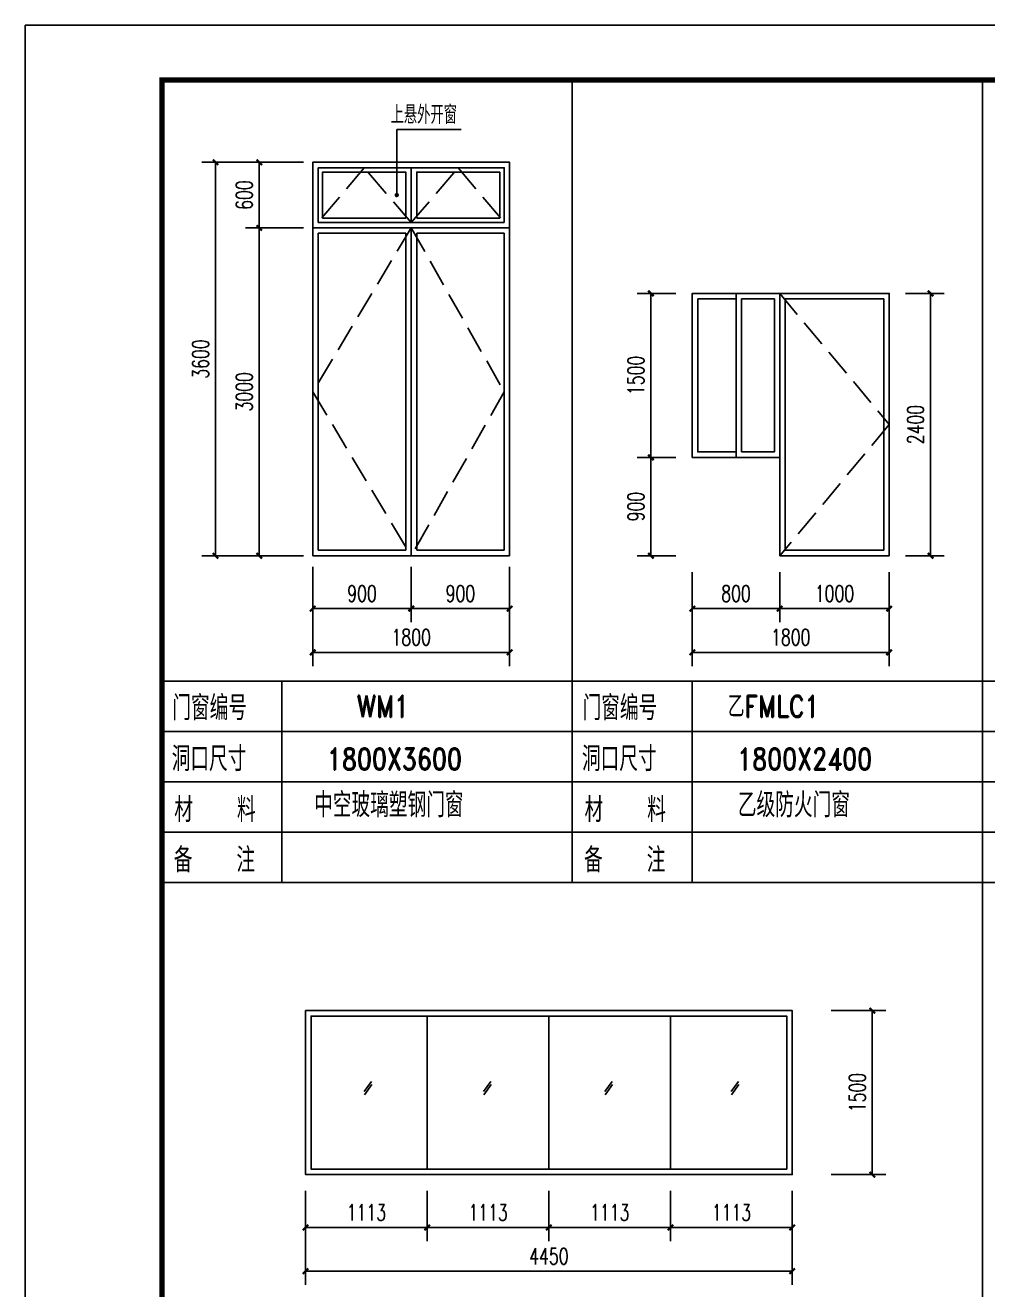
# Model space of a CAD drawing. Extents: x 63793 to 231107, y 20849 to 337643.
# Drawn here: x 139055 to 147854, y 30279 to 41849 of the extents above; entities that cross this region are included whole.
import ezdxf
from ezdxf.enums import TextEntityAlignment as Align

# ---------------------------------------------------------------- set-up
doc = ezdxf.new("R2010")
doc.units = 0
doc.header["$LTSCALE"] = 1000
doc.header["$MEASUREMENT"] = 0
doc.linetypes.add('DASH', pattern=[0.35, 0.25, -0.1])
for name, color, linetype in [('A-TEXT', 7, 'Continuous'), ('DIM_LEAD', 3, 'Continuous'), ('PUB_DIM', 3, 'Continuous'), ('PUB_TEXT', 7, 'Continuous'), ('PUB_TITLE', 4, 'Continuous'), ('SPACE_HATCH', 8, 'Continuous'), ('TEXT', 7, 'Continuous'), ('WALL', 2, 'Continuous'), ('WINDOW', 4, 'Continuous'), ('新块$0$WINDOW', 4, 'Continuous'), ('网格', 144, 'Continuous')]:
    doc.layers.add(name, color=color, linetype=linetype)
doc.styles.add('_TCH_DIM', font='SIMPLEX', dxfattribs={"bigfont": 'GBCBIG'})
doc.styles.add('_TCH_DIM_T3', font='SIMPLEX', dxfattribs={"width": 0.705882, "bigfont": 'GBCBIG'})
doc.styles.add('HZXY', font='ROMAND1', dxfattribs={"width": 0.8, "bigfont": 'HZXY'})
doc.styles.add('XY', font='romans.shx', dxfattribs={"height": 3, "bigfont": 'hzxy.shx'})
doc.dimstyles.new('_TCH_ARCH&&50', dxfattribs={"dimtxt": 148.75, "dimasz": 50, "dimexe": 125, "dimexo": 150, "dimgap": 63.125, "dimtad": 1, "dimdec": 0, "dimzin": 0, "dimdsep": 46, "dimtxsty": '_TCH_DIM_T3', "dimblk": 'ARCHTICK', "dimcen": 0.09, "dimclrt": 7, "dimazin": 2, "dimtfac": 1, "dimtdec": 0, "dimtix": 1, "dimtmove": 2, "dimatfit": 3, "dimfxl": 0, "dimtolj": 1, "dimtzin": 0, "dimarcsym": 0})

# ---------------------------------------------------------------- blocks, each defined once
blk = doc.blocks.new('_ArchTick')
at = {"color": 0, "linetype": 'ByBlock', "const_width": 0.4}
blk.add_lwpolyline([(-0.5, -0.5), (0.5, 0.5)], dxfattribs=at)
blk = doc.blocks.new('*D540')
at = {"layer": 'Defpoints', "color": 0, "transparency": 16777216}
for p in [(141617, 31333), (146067, 31333), (146067, 30449)]:
    blk.add_point(p, dxfattribs=at)
at = {"layer": 'PUB_DIM', "color": 0, "lineweight": -2, "transparency": 16777216}
for p, q in [((141617, 31183), (141617, 30324)), ((146067, 31183), (146067, 30324)), ((141617, 30449), (146067, 30449))]:
    blk.add_line(p, q, dxfattribs=at)
at = {"layer": 'PUB_DIM', "color": 0, "lineweight": -2, "transparency": 16777216, "xscale": 50, "yscale": 50, "zscale": 50, "rotation": 180}
blk.add_blockref('_ArchTick', (141617, 30449), dxfattribs=at)
at = {"layer": 'PUB_DIM', "color": 0, "lineweight": -2, "transparency": 16777216, "xscale": 50, "yscale": 50, "zscale": 50}
blk.add_blockref('_ArchTick', (146067, 30449), dxfattribs=at)
at = {"layer": 'PUB_DIM', "color": 7, "transparency": 16777216, "insert": (143842, 30586), "char_height": 148.8, "attachment_point": 5, "style": '_TCH_DIM_T3'}
blk.add_mtext('\\A1;4450', dxfattribs=at)
blk = doc.blocks.new('*D541')
at = {"layer": 'Defpoints', "color": 0, "transparency": 16777216}
for p in [(144954, 31333), (146067, 31333), (146067, 30849)]:
    blk.add_point(p, dxfattribs=at)
at = {"layer": 'PUB_DIM', "color": 0, "lineweight": -2, "transparency": 16777216}
for p, q in [((144954, 31183), (144954, 30724)), ((146067, 31183), (146067, 30724)), ((144954, 30849), (146067, 30849))]:
    blk.add_line(p, q, dxfattribs=at)
at = {"layer": 'PUB_DIM', "color": 0, "lineweight": -2, "transparency": 16777216, "xscale": 50, "yscale": 50, "zscale": 50, "rotation": 180}
blk.add_blockref('_ArchTick', (144954, 30849), dxfattribs=at)
at = {"layer": 'PUB_DIM', "color": 0, "lineweight": -2, "transparency": 16777216, "xscale": 50, "yscale": 50, "zscale": 50}
blk.add_blockref('_ArchTick', (146067, 30849), dxfattribs=at)
at = {"layer": 'PUB_DIM', "color": 7, "transparency": 16777216, "insert": (145511, 30986), "char_height": 148.8, "attachment_point": 5, "style": '_TCH_DIM_T3'}
blk.add_mtext('\\A1;1113', dxfattribs=at)
blk = doc.blocks.new('*D542')
at = {"layer": 'Defpoints', "color": 0, "transparency": 16777216}
for p in [(143842, 31333), (144954, 31333), (144954, 30849)]:
    blk.add_point(p, dxfattribs=at)
at = {"layer": 'PUB_DIM', "color": 0, "lineweight": -2, "transparency": 16777216}
for p, q in [((143842, 31183), (143842, 30724)), ((144954, 31183), (144954, 30724)), ((143842, 30849), (144954, 30849))]:
    blk.add_line(p, q, dxfattribs=at)
at = {"layer": 'PUB_DIM', "color": 0, "lineweight": -2, "transparency": 16777216, "xscale": 50, "yscale": 50, "zscale": 50, "rotation": 180}
blk.add_blockref('_ArchTick', (143842, 30849), dxfattribs=at)
at = {"layer": 'PUB_DIM', "color": 0, "lineweight": -2, "transparency": 16777216, "xscale": 50, "yscale": 50, "zscale": 50}
blk.add_blockref('_ArchTick', (144954, 30849), dxfattribs=at)
at = {"layer": 'PUB_DIM', "color": 7, "transparency": 16777216, "insert": (144398, 30986), "char_height": 148.8, "attachment_point": 5, "style": '_TCH_DIM_T3'}
blk.add_mtext('\\A1;1113', dxfattribs=at)
blk = doc.blocks.new('*D543')
at = {"layer": 'Defpoints', "color": 0, "transparency": 16777216}
for p in [(142729, 31333), (143842, 31333), (143842, 30849)]:
    blk.add_point(p, dxfattribs=at)
at = {"layer": 'PUB_DIM', "color": 0, "lineweight": -2, "transparency": 16777216}
for p, q in [((142729, 31183), (142729, 30724)), ((143842, 31183), (143842, 30724)), ((142729, 30849), (143842, 30849))]:
    blk.add_line(p, q, dxfattribs=at)
at = {"layer": 'PUB_DIM', "color": 0, "lineweight": -2, "transparency": 16777216, "xscale": 50, "yscale": 50, "zscale": 50, "rotation": 180}
blk.add_blockref('_ArchTick', (142729, 30849), dxfattribs=at)
at = {"layer": 'PUB_DIM', "color": 0, "lineweight": -2, "transparency": 16777216, "xscale": 50, "yscale": 50, "zscale": 50}
blk.add_blockref('_ArchTick', (143842, 30849), dxfattribs=at)
at = {"layer": 'PUB_DIM', "color": 7, "transparency": 16777216, "insert": (143286, 30986), "char_height": 148.8, "attachment_point": 5, "style": '_TCH_DIM_T3'}
blk.add_mtext('\\A1;1113', dxfattribs=at)
blk = doc.blocks.new('*D544')
at = {"layer": 'Defpoints', "color": 0, "transparency": 16777216}
for p in [(141617, 31333), (142729, 31333), (142729, 30849)]:
    blk.add_point(p, dxfattribs=at)
at = {"layer": 'PUB_DIM', "color": 0, "lineweight": -2, "transparency": 16777216}
for p, q in [((141617, 31183), (141617, 30724)), ((142729, 31183), (142729, 30724)), ((141617, 30849), (142729, 30849))]:
    blk.add_line(p, q, dxfattribs=at)
at = {"layer": 'PUB_DIM', "color": 0, "lineweight": -2, "transparency": 16777216, "xscale": 50, "yscale": 50, "zscale": 50, "rotation": 180}
blk.add_blockref('_ArchTick', (141617, 30849), dxfattribs=at)
at = {"layer": 'PUB_DIM', "color": 0, "lineweight": -2, "transparency": 16777216, "xscale": 50, "yscale": 50, "zscale": 50}
blk.add_blockref('_ArchTick', (142729, 30849), dxfattribs=at)
at = {"layer": 'PUB_DIM', "color": 7, "transparency": 16777216, "insert": (142173, 30986), "char_height": 148.8, "attachment_point": 5, "style": '_TCH_DIM_T3'}
blk.add_mtext('\\A1;1113', dxfattribs=at)
blk = doc.blocks.new('*D545')
at = {"layer": 'Defpoints', "color": 0, "transparency": 16777216}
for p in [(146274, 32833), (146799, 32833), (146274, 31333)]:
    blk.add_point(p, dxfattribs=at)
at = {"layer": 'PUB_DIM', "color": 0, "lineweight": -2, "transparency": 16777216}
for p, q in [((146424, 32833), (146924, 32833)), ((146799, 31333), (146799, 32833)), ((146424, 31333), (146924, 31333))]:
    blk.add_line(p, q, dxfattribs=at)
at = {"layer": 'PUB_DIM', "color": 0, "lineweight": -2, "transparency": 16777216, "xscale": 50, "yscale": 50, "zscale": 50}
for p, rotation in [((146799, 32833), 90), ((146799, 31333), 270)]:
    blk.add_blockref('_ArchTick', p, dxfattribs=dict(at, rotation=rotation))
at = {"layer": 'PUB_DIM', "color": 7, "transparency": 16777216, "insert": (146662, 32083), "char_height": 148.8, "attachment_point": 5, "rotation": 90, "style": '_TCH_DIM_T3'}
blk.add_mtext('\\A1;1500', dxfattribs=at)
blk = doc.blocks.new('*D579')
at = {"layer": 'Defpoints', "color": 0, "transparency": 16777216}
for p in [(144775, 37895), (145153, 37895), (145153, 36995)]:
    blk.add_point(p, dxfattribs=at)
at = {"layer": 'PUB_DIM', "color": 0, "lineweight": -2, "transparency": 16777216}
for p, q in [((145003, 37895), (144650, 37895)), ((144775, 36995), (144775, 37895)), ((145003, 36995), (144650, 36995))]:
    blk.add_line(p, q, dxfattribs=at)
at = {"layer": 'PUB_DIM', "color": 0, "lineweight": -2, "transparency": 16777216, "xscale": 50, "yscale": 50, "zscale": 50}
for p, rotation in [((144775, 37895), 90), ((144775, 36995), 270)]:
    blk.add_blockref('_ArchTick', p, dxfattribs=dict(at, rotation=rotation))
at = {"layer": 'PUB_DIM', "color": 7, "transparency": 16777216, "insert": (144638, 37445), "char_height": 148.8, "attachment_point": 5, "rotation": 90, "style": '_TCH_DIM_T3'}
blk.add_mtext('\\A1;900', dxfattribs=at)
blk = doc.blocks.new('*D580')
at = {"layer": 'Defpoints', "color": 0, "transparency": 16777216}
for p in [(144775, 39395), (145153, 39395), (145153, 37895)]:
    blk.add_point(p, dxfattribs=at)
at = {"layer": 'PUB_DIM', "color": 0, "lineweight": -2, "transparency": 16777216}
for p, q in [((145003, 39395), (144650, 39395)), ((144775, 37895), (144775, 39395)), ((145003, 37895), (144650, 37895))]:
    blk.add_line(p, q, dxfattribs=at)
at = {"layer": 'PUB_DIM', "color": 0, "lineweight": -2, "transparency": 16777216, "xscale": 50, "yscale": 50, "zscale": 50}
for p, rotation in [((144775, 39395), 90), ((144775, 37895), 270)]:
    blk.add_blockref('_ArchTick', p, dxfattribs=dict(at, rotation=rotation))
at = {"layer": 'PUB_DIM', "color": 7, "transparency": 16777216, "insert": (144638, 38645), "char_height": 148.8, "attachment_point": 5, "rotation": 90, "style": '_TCH_DIM_T3'}
blk.add_mtext('\\A1;1500', dxfattribs=at)
blk = doc.blocks.new('*D581')
at = {"layer": 'Defpoints', "color": 0, "transparency": 16777216}
for p in [(146953, 39395), (147332, 39395), (146953, 36995)]:
    blk.add_point(p, dxfattribs=at)
at = {"layer": 'PUB_DIM', "color": 0, "lineweight": -2, "transparency": 16777216}
for p, q in [((147103, 39395), (147457, 39395)), ((147332, 36995), (147332, 39395)), ((147103, 36995), (147457, 36995))]:
    blk.add_line(p, q, dxfattribs=at)
at = {"layer": 'PUB_DIM', "color": 0, "lineweight": -2, "transparency": 16777216, "xscale": 50, "yscale": 50, "zscale": 50}
for p, rotation in [((147332, 39395), 90), ((147332, 36995), 270)]:
    blk.add_blockref('_ArchTick', p, dxfattribs=dict(at, rotation=rotation))
at = {"layer": 'PUB_DIM', "color": 7, "transparency": 16777216, "insert": (147194, 38195), "char_height": 148.8, "attachment_point": 5, "rotation": 90, "style": '_TCH_DIM_T3'}
blk.add_mtext('\\A1;2400', dxfattribs=at)
blk = doc.blocks.new('*D582')
at = {"layer": 'Defpoints', "color": 0, "transparency": 16777216}
for p in [(145153, 36845), (146953, 36845), (146953, 36111)]:
    blk.add_point(p, dxfattribs=at)
at = {"layer": 'PUB_DIM', "color": 0, "lineweight": -2, "transparency": 16777216}
for p, q in [((145153, 36695), (145153, 35986)), ((146953, 36695), (146953, 35986)), ((145153, 36111), (146953, 36111))]:
    blk.add_line(p, q, dxfattribs=at)
at = {"layer": 'PUB_DIM', "color": 0, "lineweight": -2, "transparency": 16777216, "xscale": 50, "yscale": 50, "zscale": 50, "rotation": 180}
blk.add_blockref('_ArchTick', (145153, 36111), dxfattribs=at)
at = {"layer": 'PUB_DIM', "color": 0, "lineweight": -2, "transparency": 16777216, "xscale": 50, "yscale": 50, "zscale": 50}
blk.add_blockref('_ArchTick', (146953, 36111), dxfattribs=at)
at = {"layer": 'PUB_DIM', "color": 7, "transparency": 16777216, "insert": (146053, 36249), "char_height": 148.8, "attachment_point": 5, "style": '_TCH_DIM_T3'}
blk.add_mtext('\\A1;1800', dxfattribs=at)
blk = doc.blocks.new('*D583')
at = {"layer": 'Defpoints', "color": 0, "transparency": 16777216}
for p in [(145953, 36995), (146953, 36995), (146953, 36511)]:
    blk.add_point(p, dxfattribs=at)
at = {"layer": 'PUB_DIM', "color": 0, "lineweight": -2, "transparency": 16777216}
for p, q in [((145953, 36845), (145953, 36386)), ((146953, 36845), (146953, 36386)), ((145953, 36511), (146953, 36511))]:
    blk.add_line(p, q, dxfattribs=at)
at = {"layer": 'PUB_DIM', "color": 0, "lineweight": -2, "transparency": 16777216, "xscale": 50, "yscale": 50, "zscale": 50, "rotation": 180}
blk.add_blockref('_ArchTick', (145953, 36511), dxfattribs=at)
at = {"layer": 'PUB_DIM', "color": 0, "lineweight": -2, "transparency": 16777216, "xscale": 50, "yscale": 50, "zscale": 50}
blk.add_blockref('_ArchTick', (146953, 36511), dxfattribs=at)
at = {"layer": 'PUB_DIM', "color": 7, "transparency": 16777216, "insert": (146453, 36649), "char_height": 148.8, "attachment_point": 5, "style": '_TCH_DIM_T3'}
blk.add_mtext('\\A1;1000', dxfattribs=at)
blk = doc.blocks.new('*D584')
at = {"layer": 'Defpoints', "color": 0, "transparency": 16777216}
for p in [(145153, 36995), (145953, 36995), (145953, 36511)]:
    blk.add_point(p, dxfattribs=at)
at = {"layer": 'PUB_DIM', "color": 0, "lineweight": -2, "transparency": 16777216}
for p, q in [((145153, 36845), (145153, 36386)), ((145953, 36845), (145953, 36386)), ((145153, 36511), (145953, 36511))]:
    blk.add_line(p, q, dxfattribs=at)
at = {"layer": 'PUB_DIM', "color": 0, "lineweight": -2, "transparency": 16777216, "xscale": 50, "yscale": 50, "zscale": 50, "rotation": 180}
blk.add_blockref('_ArchTick', (145153, 36511), dxfattribs=at)
at = {"layer": 'PUB_DIM', "color": 0, "lineweight": -2, "transparency": 16777216, "xscale": 50, "yscale": 50, "zscale": 50}
blk.add_blockref('_ArchTick', (145953, 36511), dxfattribs=at)
at = {"layer": 'PUB_DIM', "color": 7, "transparency": 16777216, "insert": (145553, 36649), "char_height": 148.8, "attachment_point": 5, "style": '_TCH_DIM_T3'}
blk.add_mtext('\\A1;800', dxfattribs=at)
blk = doc.blocks.new('*D585')
at = {"layer": 'Defpoints', "color": 0, "transparency": 16777216}
for p in [(141683, 36643), (143483, 36643), (143483, 36111)]:
    blk.add_point(p, dxfattribs=at)
at = {"layer": 'PUB_DIM', "color": 0, "lineweight": -2, "transparency": 16777216}
for p, q in [((141683, 36493), (141683, 35986)), ((143483, 36493), (143483, 35986)), ((141683, 36111), (143483, 36111))]:
    blk.add_line(p, q, dxfattribs=at)
at = {"layer": 'PUB_DIM', "color": 0, "lineweight": -2, "transparency": 16777216, "xscale": 50, "yscale": 50, "zscale": 50, "rotation": 180}
blk.add_blockref('_ArchTick', (141683, 36111), dxfattribs=at)
at = {"layer": 'PUB_DIM', "color": 0, "lineweight": -2, "transparency": 16777216, "xscale": 50, "yscale": 50, "zscale": 50}
blk.add_blockref('_ArchTick', (143483, 36111), dxfattribs=at)
at = {"layer": 'PUB_DIM', "color": 7, "transparency": 16777216, "insert": (142583, 36249), "char_height": 148.8, "attachment_point": 5, "style": '_TCH_DIM_T3'}
blk.add_mtext('\\A1;1800', dxfattribs=at)
blk = doc.blocks.new('*D586')
at = {"layer": 'Defpoints', "color": 0, "transparency": 16777216}
for p in [(142583, 37043), (143483, 37043), (143483, 36511)]:
    blk.add_point(p, dxfattribs=at)
at = {"layer": 'PUB_DIM', "color": 0, "lineweight": -2, "transparency": 16777216}
for p, q in [((142583, 36893), (142583, 36386)), ((143483, 36893), (143483, 36386)), ((142583, 36511), (143483, 36511))]:
    blk.add_line(p, q, dxfattribs=at)
at = {"layer": 'PUB_DIM', "color": 0, "lineweight": -2, "transparency": 16777216, "xscale": 50, "yscale": 50, "zscale": 50, "rotation": 180}
blk.add_blockref('_ArchTick', (142583, 36511), dxfattribs=at)
at = {"layer": 'PUB_DIM', "color": 0, "lineweight": -2, "transparency": 16777216, "xscale": 50, "yscale": 50, "zscale": 50}
blk.add_blockref('_ArchTick', (143483, 36511), dxfattribs=at)
at = {"layer": 'PUB_DIM', "color": 7, "transparency": 16777216, "insert": (143033, 36649), "char_height": 148.8, "attachment_point": 5, "style": '_TCH_DIM_T3'}
blk.add_mtext('\\A1;900', dxfattribs=at)
blk = doc.blocks.new('*D587')
at = {"layer": 'Defpoints', "color": 0, "transparency": 16777216}
for p in [(141683, 37043), (142583, 37043), (142583, 36511)]:
    blk.add_point(p, dxfattribs=at)
at = {"layer": 'PUB_DIM', "color": 0, "lineweight": -2, "transparency": 16777216}
for p, q in [((141683, 36893), (141683, 36386)), ((142583, 36893), (142583, 36386)), ((141683, 36511), (142583, 36511))]:
    blk.add_line(p, q, dxfattribs=at)
at = {"layer": 'PUB_DIM', "color": 0, "lineweight": -2, "transparency": 16777216, "xscale": 50, "yscale": 50, "zscale": 50, "rotation": 180}
blk.add_blockref('_ArchTick', (141683, 36511), dxfattribs=at)
at = {"layer": 'PUB_DIM', "color": 0, "lineweight": -2, "transparency": 16777216, "xscale": 50, "yscale": 50, "zscale": 50}
blk.add_blockref('_ArchTick', (142583, 36511), dxfattribs=at)
at = {"layer": 'PUB_DIM', "color": 7, "transparency": 16777216, "insert": (142133, 36649), "char_height": 148.8, "attachment_point": 5, "style": '_TCH_DIM_T3'}
blk.add_mtext('\\A1;900', dxfattribs=at)
blk = doc.blocks.new('*D588')
at = {"layer": 'Defpoints', "color": 0, "transparency": 16777216}
for p in [(141194, 39995), (141747, 39995), (141747, 36995)]:
    blk.add_point(p, dxfattribs=at)
at = {"layer": 'PUB_DIM', "color": 0, "lineweight": -2, "transparency": 16777216}
for p, q in [((141597, 39995), (141069, 39995)), ((141194, 36995), (141194, 39995)), ((141597, 36995), (141069, 36995))]:
    blk.add_line(p, q, dxfattribs=at)
at = {"layer": 'PUB_DIM', "color": 0, "lineweight": -2, "transparency": 16777216, "xscale": 50, "yscale": 50, "zscale": 50}
for p, rotation in [((141194, 39995), 90), ((141194, 36995), 270)]:
    blk.add_blockref('_ArchTick', p, dxfattribs=dict(at, rotation=rotation))
at = {"layer": 'PUB_DIM', "color": 7, "transparency": 16777216, "insert": (141057, 38495), "char_height": 148.8, "attachment_point": 5, "rotation": 90, "style": '_TCH_DIM_T3'}
blk.add_mtext('\\A1;3000', dxfattribs=at)
blk = doc.blocks.new('*D589')
at = {"layer": 'Defpoints', "color": 0, "transparency": 16777216}
for p in [(141194, 40595), (141747, 40595), (141747, 39995)]:
    blk.add_point(p, dxfattribs=at)
at = {"layer": 'PUB_DIM', "color": 0, "lineweight": -2, "transparency": 16777216}
for p, q in [((141597, 40595), (141069, 40595)), ((141194, 39995), (141194, 40595)), ((141597, 39995), (141069, 39995))]:
    blk.add_line(p, q, dxfattribs=at)
at = {"layer": 'PUB_DIM', "color": 0, "lineweight": -2, "transparency": 16777216, "xscale": 50, "yscale": 50, "zscale": 50}
for p, rotation in [((141194, 40595), 90), ((141194, 39995), 270)]:
    blk.add_blockref('_ArchTick', p, dxfattribs=dict(at, rotation=rotation))
at = {"layer": 'PUB_DIM', "color": 7, "transparency": 16777216, "insert": (141057, 40295), "char_height": 148.8, "attachment_point": 5, "rotation": 90, "style": '_TCH_DIM_T3'}
blk.add_mtext('\\A1;600', dxfattribs=at)
blk = doc.blocks.new('*D590')
at = {"layer": 'Defpoints', "color": 0, "transparency": 16777216}
for p in [(140794, 40595), (141347, 40595), (141347, 36995)]:
    blk.add_point(p, dxfattribs=at)
at = {"layer": 'PUB_DIM', "color": 0, "lineweight": -2, "transparency": 16777216}
for p, q in [((141197, 40595), (140669, 40595)), ((140794, 36995), (140794, 40595)), ((141197, 36995), (140669, 36995))]:
    blk.add_line(p, q, dxfattribs=at)
at = {"layer": 'PUB_DIM', "color": 0, "lineweight": -2, "transparency": 16777216, "xscale": 50, "yscale": 50, "zscale": 50}
for p, rotation in [((140794, 40595), 90), ((140794, 36995), 270)]:
    blk.add_blockref('_ArchTick', p, dxfattribs=dict(at, rotation=rotation))
at = {"layer": 'PUB_DIM', "color": 7, "transparency": 16777216, "insert": (140657, 38795), "char_height": 148.8, "attachment_point": 5, "rotation": 90, "style": '_TCH_DIM_T3'}
blk.add_mtext('\\A1;3600', dxfattribs=at)

msp = doc.modelspace()

# ---------------------------------------------------------------- linework, layer by layer
at = {"ltscale": 5}
for p, q in [((141400.3, 34006.3), (141400.3, 35846.3)), ((145151.4, 34006.3), (145151.4, 35846.3)), ((168254.7, 35386.3), (140304.7, 35386.3)), ((168254.7, 34926.3), (140304.7, 34926.3)), ((168254.7, 34466.3), (140304.7, 34466.3))]:
    msp.add_line(p, q, dxfattribs=at)
at = {"layer": 'DIM_LEAD'}
for p, q in [((142450.7, 40295.3), (142450.7, 40894.2)), ((142450.7, 40295.3), (142450.7, 40894.2)), ((142450.7, 40894.2), (143040.7, 40894.2))]:
    msp.add_line(p, q, dxfattribs=at)
at = {"layer": 'DIM_LEAD', "const_width": 20}
msp.add_lwpolyline([(142450.7, 40285.3, 1), (142450.7, 40305.3, 1)], format="xyb", close=True, dxfattribs=at)
msp.add_lwpolyline([(142450.7, 40285.3, 1), (142450.7, 40305.3, 1)], format="xyb", close=True, dxfattribs=at)
at = {"layer": 'PUB_DIM'}
for points in [[(145284.8, 38679.2, 0, 0, 0), (145373.3, 38679.2, 40, 0, 0), (145523.3, 38679.2, 0, 0, 0)], [(145822.1, 38679.2, 0, 0, 0), (145783.5, 38679.2, 40, 0, 0), (145633.5, 38679.2, 0, 0, 0)]]:
    msp.add_lwpolyline(points, format="xyseb", dxfattribs=at)
at = {"layer": 'PUB_TITLE'}
msp.add_lwpolyline([(139054.7, 20848.8), (168754.7, 20848.8), (168754.7, 41848.8), (139054.7, 41848.8)], close=True, dxfattribs=at)
at = {"layer": 'PUB_TITLE', "const_width": 50}
msp.add_lwpolyline([(140304.7, 21348.8), (168254.7, 21348.8), (168254.7, 41348.8), (140304.7, 41348.8)], close=True, dxfattribs=at)
at = {"layer": 'SPACE_HATCH', "linetype": 'DASH'}
for points in [[(142583, 40045.3), (142153, 40545.3), (141733, 40045.3)], [(142583, 40045.3), (143013, 40545.3), (143433, 40045.3)], [(142583, 39995.3), (141683, 38495.3), (142583, 36995.3)], [(142583, 39995.3), (143433, 38495.3), (142583, 36995.3)], [(145953.4, 39395.3), (146953.4, 38195.3), (145953.4, 36995.3)]]:
    msp.add_lwpolyline(points, dxfattribs=at)
at = {"layer": 'WALL', "ltscale": 5}
for p, q in [((144055.7, 41348.8), (144055.7, 34006.3)), ((147806.8, 41348.8), (147806.8, 28395)), ((168254.7, 35846.3), (140304.7, 35846.3)), ((168254.7, 34006.3), (140304.7, 34006.3))]:
    msp.add_line(p, q, dxfattribs=at)
at = {"layer": 'WINDOW'}
for p, q in [((142221.4, 32185.4), (142153.8, 32092.1)), ((143311.4, 32185.4), (143243.9, 32092.1)), ((144421, 32185.4), (144353.5, 32092.1)), ((145576.4, 32185.4), (145508.9, 32092.1)), ((142224.3, 32155.7), (142156.8, 32062.4)), ((143314.4, 32155.7), (143246.9, 32062.4)), ((144424, 32155.7), (144356.5, 32062.4)), ((145579.4, 32155.7), (145511.8, 32062.4))]:
    msp.add_line(p, q, dxfattribs=at)
at = {"layer": '新块$0$WINDOW'}
for p, q in [((141683, 40595.3), (141683, 36995.3)), ((141733, 40545.3), (141733, 40045.3)), ((142583, 40045.3), (142583, 40545.3)), ((141733, 40045.3), (143383, 40045.3)), ((141733, 40045.3), (143433, 40045.3)), ((141683, 39995.3), (143483, 39995.3)), ((141733, 39945.3), (141733, 37045.3)), ((141733, 39945.3), (142533, 39945.3)), ((142533, 39945.3), (142533, 37045.3)), ((142583, 39995.3), (142583, 36995.3)), ((142633, 39945.3), (142633, 37045.3)), ((142633, 39945.3), (143433, 39945.3)), ((145153.4, 39395.3), (145153.4, 37895.3)), ((145153.4, 39395.3), (146953.4, 39395.3)), ((145203.4, 39345.3), (145553.4, 39345.3)), ((145553.4, 39395.3), (145553.4, 37895.3)), ((145603.4, 39345.3), (145903.4, 39345.3)), ((145603.4, 39345.3), (145603.4, 37945.3)), ((145953.4, 39395.3), (145953.4, 36995.3)), ((146003.4, 39345.3), (146003.4, 37045.3)), ((146003.4, 39345.3), (146903.4, 39345.3)), ((146903.4, 39345.3), (146903.4, 37045.3)), ((142533, 37045.3), (141733, 37045.3)), ((143433, 37045.3), (142633, 37045.3)), ((146003.4, 37045.3), (146903.4, 37045.3)), ((143483, 36995.3), (141683, 36995.3)), ((145953.4, 36995.3), (146953.4, 36995.3)), ((141616.9, 32833.2), (141616.9, 31333.2)), ((142729.4, 32783.2), (142729.4, 31383.2)), ((143841.9, 32783.2), (143841.9, 31383.2)), ((144954.4, 32783.2), (144954.4, 31383.2)), ((146066.9, 32833.2), (146066.9, 31333.2)), ((146066.9, 32833.2), (146066.9, 31333.2)), ((143767.1, 31383.2), (144417.1, 31383.2)), ((142967.1, 31333.2), (146066.9, 31333.2))]:
    msp.add_line(p, q, dxfattribs=at)
for points in [[(141683, 36995.3), (141683, 40595.3), (143483, 40595.3), (143483, 36995.3)], [(141733, 40545.3), (143433, 40545.3), (143433, 40045.3)], [(143433, 39945.3), (143433, 37045.3)], [(145153.4, 37895.3), (145153.4, 39395.3), (146953.4, 39395.3), (146953.4, 36995.3)], [(145553.4, 37945.3), (145203.4, 37945.3), (145203.4, 39345.3)], [(145903.4, 39345.3), (145903.4, 37945.3), (145603.4, 37945.3)], [(145953.4, 37895.3), (145153.4, 37895.3)], [(141666.9, 32750.9), (141666.9, 32783.2), (142272.1, 32783.2)], [(141666.9, 32153.2), (141666.9, 32783.2)], [(146066.9, 31333.2), (146066.9, 32833.2), (142967.1, 32833.2)], [(142272, 31383.2), (141666.9, 31383.2), (141666.9, 32113.2)]]:
    msp.add_lwpolyline(points, dxfattribs=at)
for points in [[(142533, 40085.3), (141773, 40085.3), (141773, 40505.3), (142533, 40505.3), (142533, 40085.3)], [(142633, 40085.3), (142633, 40505.3), (143393, 40505.3), (143393, 40085.3), (142633, 40085.3)], [(141616.9, 32833.2), (146066.9, 32833.2), (146066.9, 31333.2), (141616.9, 31333.2)], [(141666.9, 32783.2), (146016.9, 32783.2), (146016.9, 31383.2), (141666.9, 31383.2)]]:
    msp.add_lwpolyline(points, close=True, dxfattribs=at)
at = {"layer": '网格'}
msp.add_line((146066.9, 31333.2), (146066.9, 32833.2), dxfattribs=at)

# ---------------------------------------------------------------- texts
at = {"layer": 'A-TEXT', "color": 3, "style": 'XY', "width": 0.8}
for s, p in [('门窗编号', (140398.6, 35490.6)), ('门窗编号', (144149.6, 35490.6)), ('洞口尺寸', (140392.9, 35024.6)), ('洞口尺寸', (144144, 35024.6)), ('中空玻璃塑钢门窗', (141695.1, 34602.4)), (' 乙级防火门窗', (145446.1, 34602.4)), ('材   料', (140416.8, 34558.5)), ('材   料', (144167.9, 34558.5)), ('备   注', (140411.8, 34098.5)), ('备   注', (144162.9, 34098.5))]:
    msp.add_text(s, height=224.84, dxfattribs=at).set_placement(p)
at = {"layer": 'PUB_TEXT', "style": '_TCH_DIM'}
msp.add_text('上悬外开窗', height=168.79, dxfattribs=at).set_placement((142394.3, 40946.7))
at = {"layer": 'TEXT', "style": 'HZXY', "width": 0.8}
for s, p in [('WM1', (142565.3, 35617.7)), ('乙FMLC1', (146316.4, 35617.7)), ('1800X3600', (143047.4, 35135)), ('1800X2400', (146798.4, 35135))]:
    msp.add_text(s, height=200, dxfattribs=at).set_placement(p, align=Align.MIDDLE_RIGHT)

# ---------------------------------------------------------------- dimensions: what is measured, and where the dimension line sits
at = {"layer": 'PUB_DIM'}
for p1, p2, distance, text, picture, middle in [((141347.3, 36995.3), (141347.3, 40595.3), 553.2, '3600', '*D590', (140656.7, 38795.3)), ((141747.3, 39995.3), (141747.3, 40595.3), 553.2, '600', '*D589', (141056.7, 40295.3)), ((141747.3, 36995.3), (141747.3, 39995.3), 553.2, '3000', '*D588', (141056.7, 38495.3)), ((145153.4, 37895.3), (145153.4, 39395.3), 378.1, '1500', '*D580', (144637.8, 38645.3)), ((146953.4, 36995.3), (146953.4, 39395.3), -378.1, '2400', '*D581', (147194, 38195.3)), ((145153.4, 36995.3), (145153.4, 37895.3), 378.1, '900', '*D579', (144637.8, 37445.3)), ((141683, 37043), (142583, 37043), -532, '900', '*D587', (142133, 36648.5)), ((142583, 37043), (143483, 37043), -532, '900', '*D586', (143033, 36648.5)), ((145153.4, 36995.3), (145953.4, 36995.3), -484.2, '800', '*D584', (145553.4, 36648.5)), ((145953.4, 36995.3), (146953.4, 36995.3), -484.2, '1000', '*D583', (146453.4, 36648.5)), ((145153.4, 36845.3), (146953.4, 36845.3), -734.2, '1800', '*D582', (146053.4, 36248.5)), ((141683, 36643), (143483, 36643), -532, '1800', '*D585', (142583, 36248.5)), ((146273.7, 31333.2), (146273.7, 32833.2), -525.6, '1500', '*D545', (146661.8, 32083.2)), ((141616.9, 31333.2), (146066.9, 31333.2), -884.2, '4450', '*D540', (143841.9, 30586.5)), ((141616.9, 31333.2), (142729.4, 31333.2), -484.2, '1113', '*D544', (142173.2, 30986.5)), ((142729.4, 31333.2), (143841.9, 31333.2), -484.2, '1113', '*D543', (143285.7, 30986.5)), ((143841.9, 31333.2), (144954.4, 31333.2), -484.2, '1113', '*D542', (144398.2, 30986.5)), ((144954.4, 31333.2), (146066.9, 31333.2), -484.2, '1113', '*D541', (145510.7, 30986.5))]:
    dim = msp.add_aligned_dim(p1=p1, p2=p2, distance=distance, text=text, dimstyle='_TCH_ARCH&&50', dxfattribs=at)
    dim.commit()
    dim.dimension.update_dxf_attribs({"geometry": picture, "text_midpoint": middle})

doc.saveas('drawing.dxf')
